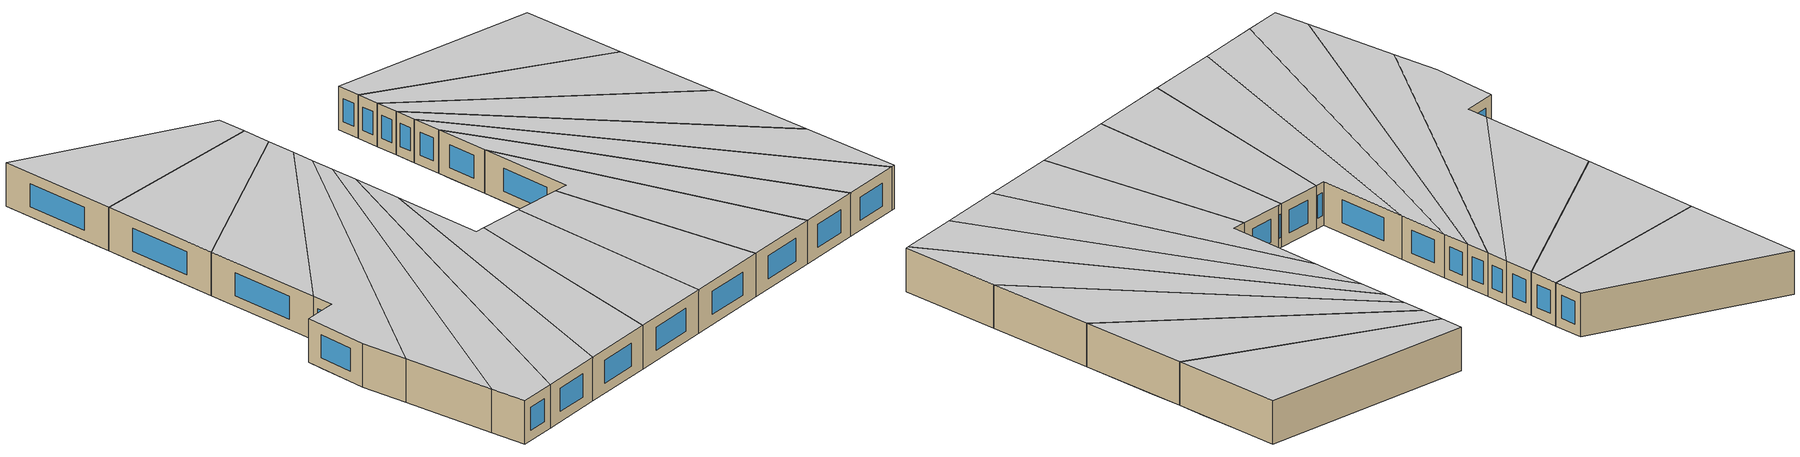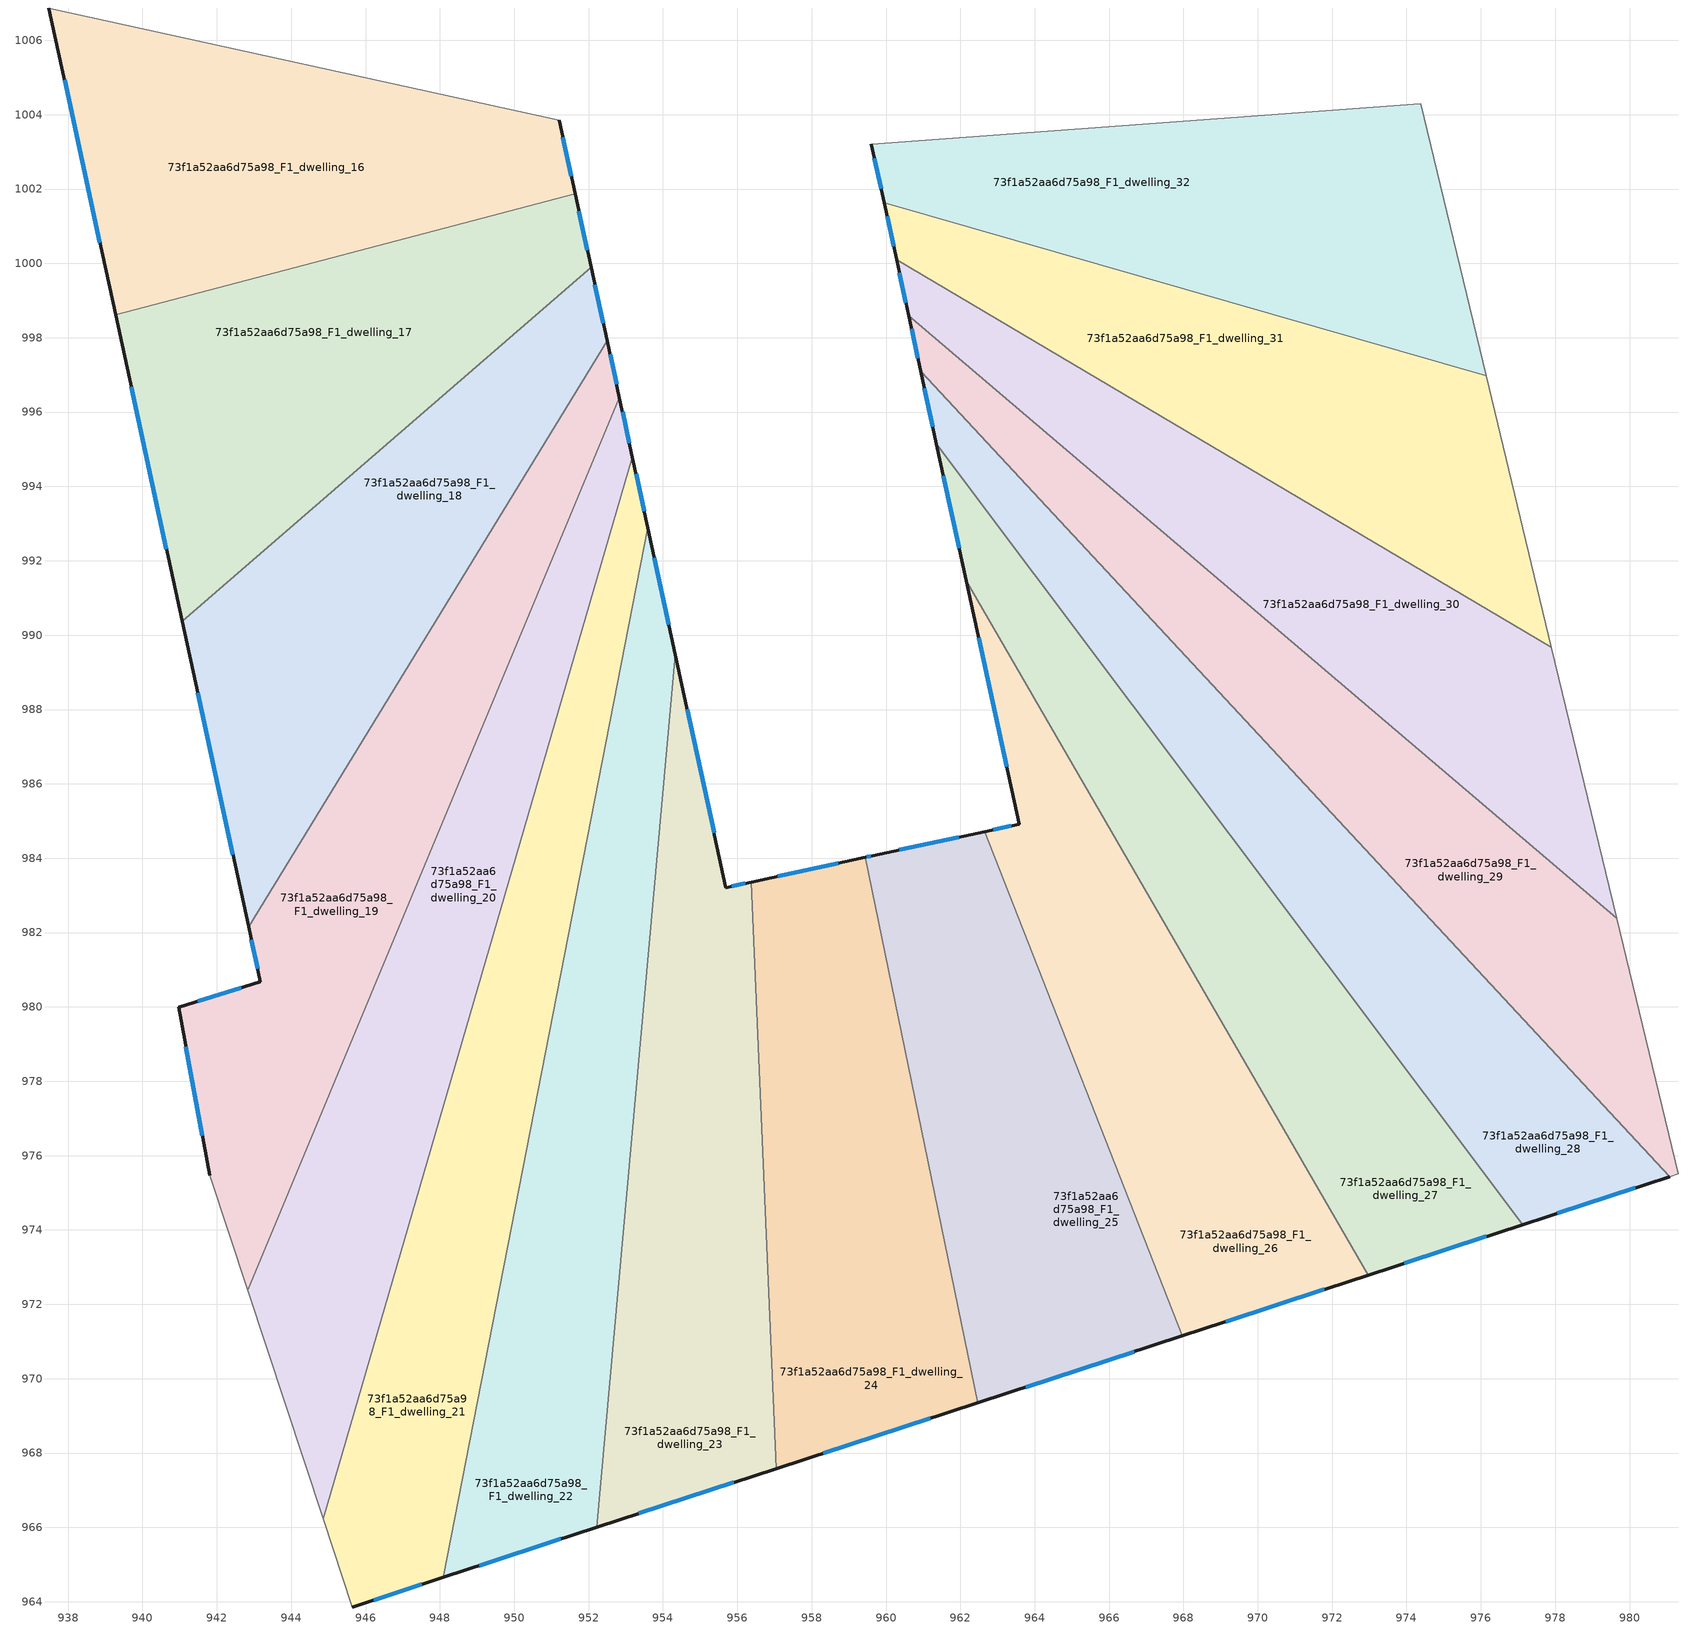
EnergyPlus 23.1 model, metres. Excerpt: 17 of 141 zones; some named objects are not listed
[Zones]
73f1a52aa6d75a98_F1_dwelling_16
 floor to 73f1a52aa6d75a98_F0_dwelling_8 (EU_floor_Construction): 951.21,1003.85 951.31,1003.38 939.11,999.38 938.03,1004.35 942.41,1005.79 z3
 floor to 73f1a52aa6d75a98_F0_dwelling_7 (EU_floor_Construction): 942.41,1005.79 938.03,1004.35 937.48,1006.87 z3
 floor adiabatic (EU_floor_Construction): 951.31,1003.38 951.64,1001.87 939.27,998.62 939.11,999.38 z3
 wall outside (EU_wall_Construction): 951.64,1001.87 951.21,1003.85 / 937.48,1006.87 939.27,998.62 z3:6
 wall to 73f1a52aa6d75a98_F1_dwelling_17 (EU_wall_Construction): 939.27,998.62 951.64,1001.87 z3:6
 wall to 73f1a52aa6d75a98_F1_dwelling_15 (EU_wall_Construction): 951.21,1003.85 937.48,1006.87 z3:6
 window (EU_Window_Construction): 951.54,1002.34 951.31,1003.39 / 937.9,1004.93 938.85,1000.56 z3.7:5.3
 ceiling to 73f1a52aa6d75a98_F2_dwelling_16 (EU_floor_Construction): 951.64,1001.87 951.21,1003.85 937.48,1006.87 939.27,998.62 z6
73f1a52aa6d75a98_F1_dwelling_17
 floor adiabatic (EU_floor_Construction): 951.64,1001.87 952.07,999.89 949.1,997.33 940.19,994.41 939.27,998.62 z3
 floor to 73f1a52aa6d75a98_F0_dwelling_10 (EU_floor_Construction): 949.1,997.33 941.07,990.38 940.19,994.41 z3
 wall outside (EU_wall_Construction): 952.07,999.89 951.64,1001.87 / 939.27,998.62 941.07,990.38 z3:6
 wall to 73f1a52aa6d75a98_F1_dwelling_18 (EU_wall_Construction): 941.07,990.38 952.07,999.89 z3:6
 window (EU_Window_Construction): 951.97,1000.36 951.74,1001.41 / 939.69,996.69 940.65,992.31 z3.7:5.3
 ceiling to 73f1a52aa6d75a98_F2_dwelling_17 (EU_floor_Construction): 952.07,999.89 951.64,1001.87 939.27,998.62 941.07,990.38 z6
73f1a52aa6d75a98_F1_dwelling_18
 floor to 73f1a52aa6d75a98_F0_dwelling_10 (EU_floor_Construction): 952.39,998.4 952.5,997.92 948.82,991.91 941.27,989.44 941.07,990.38 949.1,997.33 z3
 floor adiabatic (EU_floor_Construction): 952.07,999.89 952.39,998.4 949.1,997.33 z3
 floor to 73f1a52aa6d75a98_F0_dwelling_11 (EU_floor_Construction): 948.82,991.91 944.74,985.25 942.35,984.47 941.27,989.44 z3
 floor to 73f1a52aa6d75a98_F0_dwelling_12 (EU_floor_Construction): 944.74,985.25 942.85,982.16 942.35,984.47 z3
 wall outside (EU_wall_Construction): 952.5,997.92 952.07,999.89 / 941.07,990.38 942.85,982.16 z3:6
 wall to 73f1a52aa6d75a98_F1_dwelling_19 (EU_wall_Construction): 942.85,982.16 952.5,997.92 z3:6
 window (EU_Window_Construction): 952.4,998.38 952.17,999.43 / 941.49,988.45 942.43,984.09 z3.7:5.3
 ceiling to 73f1a52aa6d75a98_F2_dwelling_18 (EU_floor_Construction): 942.85,982.16 952.5,997.92 952.07,999.89 941.07,990.38 z6
73f1a52aa6d75a98_F1_dwelling_19
 floor to 73f1a52aa6d75a98_F0_dwelling_11 (EU_floor_Construction): 951.3,992.72 948.74,986.56 944.74,985.25 948.82,991.91 z3
 floor to 73f1a52aa6d75a98_F0_dwelling_10 (EU_floor_Construction): 952.5,997.92 952.83,996.39 951.3,992.72 948.82,991.91 z3
 floor to 73f1a52aa6d75a98_F0_dwelling_12 (EU_floor_Construction): 948.74,986.56 946.26,980.62 941.16,978.95 940.97,979.99 943.17,980.68 942.85,982.16 944.74,985.25 z3
 floor to 73f1a52aa6d75a98_F0_dwelling_13 (EU_floor_Construction): 946.26,980.62 944.57,976.56 941.78,975.65 941.16,978.95 z3
 floor to 73f1a52aa6d75a98_F0_dwelling_14 (EU_floor_Construction): 944.57,976.56 943,972.78 942.73,972.7 941.81,975.47 941.78,975.65 z3
 floor to 73f1a52aa6d75a98_F0_dwelling_15 (EU_floor_Construction): 943,972.78 942.83,972.38 942.73,972.7 z3
 wall outside (EU_wall_Construction): 942.85,982.16 943.17,980.68 940.97,979.99 941.81,975.47 / 952.83,996.39 952.5,997.92 z3:6
 wall to 73f1a52aa6d75a98_F1_dwelling_20 (EU_wall_Construction): 942.83,972.38 952.83,996.39 z3:6
 wall adiabatic (EU_wall_Construction): 941.81,975.47 942.83,972.38 z3:6
 window (EU_Window_Construction): 942.93,981.81 943.1,981.03 / 952.75,996.75 952.58,997.56 / 941.17,978.93 941.61,976.53 / 942.66,980.51 941.49,980.15 z3.7:5.3
 ceiling to 73f1a52aa6d75a98_F2_dwelling_19 (EU_floor_Construction): 942.83,972.38 952.83,996.39 952.5,997.92 942.85,982.16 943.17,980.68 940.97,979.99 941.81,975.47 z6
73f1a52aa6d75a98_F1_dwelling_20
 floor to 73f1a52aa6d75a98_F0_dwelling_12 (EU_floor_Construction): 951,987.3 949.35,981.63 946.26,980.62 948.74,986.56 z3
 floor to 73f1a52aa6d75a98_F0_dwelling_14 (EU_floor_Construction): 948.22,977.76 947.17,974.15 943,972.78 944.57,976.56 z3
 floor to 73f1a52aa6d75a98_F0_dwelling_10 (EU_floor_Construction): 952.83,996.39 953.18,994.78 952.71,993.18 951.3,992.72 z3
 floor to 73f1a52aa6d75a98_F0_dwelling_16 (EU_floor_Construction): 946.12,970.54 945.07,966.93 944.67,966.8 943.7,969.75 z3
 floor to 73f1a52aa6d75a98_F0_dwelling_13 (EU_floor_Construction): 949.35,981.63 948.22,977.76 944.57,976.56 946.26,980.62 z3
 floor to 73f1a52aa6d75a98_F0_dwelling_15 (EU_floor_Construction): 947.17,974.15 946.12,970.54 943.7,969.75 942.83,972.38 943,972.78 z3
 floor to 73f1a52aa6d75a98_F0_dwelling_11 (EU_floor_Construction): 952.71,993.18 951,987.3 948.74,986.56 951.3,992.72 z3
 floor to 73f1a52aa6d75a98_F0_dwelling_17 (EU_floor_Construction): 945.07,966.93 944.86,966.23 944.67,966.8 z3
 wall outside (EU_wall_Construction): 953.18,994.78 952.83,996.39 z3:6
 wall to 73f1a52aa6d75a98_F1_dwelling_21 (EU_wall_Construction): 944.86,966.23 953.18,994.78 z3:6
 wall adiabatic (EU_wall_Construction): 942.83,972.38 944.86,966.23 z3:6
 window (EU_Window_Construction): 953.1,995.16 952.91,996.01 z3.7:5.3
 ceiling to 73f1a52aa6d75a98_F2_dwelling_20 (EU_floor_Construction): 944.86,966.23 953.18,994.78 952.83,996.39 942.83,972.38 z6
73f1a52aa6d75a98_F1_dwelling_21
 floor to 73f1a52aa6d75a98_F0_dwelling_16 (EU_floor_Construction): 949.45,971.63 948.77,968.14 945.07,966.93 946.12,970.54 z3
 floor to 73f1a52aa6d75a98_F0_dwelling_15 (EU_floor_Construction): 950.13,975.12 949.45,971.63 946.12,970.54 947.17,974.15 z3
 floor to 73f1a52aa6d75a98_F0_dwelling_17 (EU_floor_Construction): 948.77,968.14 948.09,964.66 945.65,963.86 944.86,966.23 945.07,966.93 z3
 floor to 73f1a52aa6d75a98_F0_dwelling_10 (EU_floor_Construction): 953.18,994.78 953.47,993.43 952.71,993.18 z3
 floor to 73f1a52aa6d75a98_F0_dwelling_12 (EU_floor_Construction): 952.61,987.82 951.54,982.35 949.35,981.63 951,987.3 z3
 floor to 73f1a52aa6d75a98_F0_dwelling_14 (EU_floor_Construction): 950.81,978.6 950.13,975.12 947.17,974.15 948.22,977.76 z3
 floor to 73f1a52aa6d75a98_F0_dwelling_11 (EU_floor_Construction): 953.47,993.43 953.59,992.88 952.61,987.82 951,987.3 952.71,993.18 z3
 floor to 73f1a52aa6d75a98_F0_dwelling_13 (EU_floor_Construction): 951.54,982.35 950.81,978.6 948.22,977.76 949.35,981.63 z3
 wall outside (EU_wall_Construction): 953.59,992.88 953.18,994.78 / 945.65,963.86 948.09,964.66 z3:6
 wall to 73f1a52aa6d75a98_F1_dwelling_22 (EU_wall_Construction): 948.09,964.66 953.59,992.88 z3:6
 wall adiabatic (EU_wall_Construction): 944.86,966.23 945.65,963.86 z3:6
 window (EU_Window_Construction): 953.5,993.33 953.28,994.34 / 946.22,964.05 947.52,964.47 z3.7:5.3
 ceiling to 73f1a52aa6d75a98_F2_dwelling_21 (EU_floor_Construction): 948.09,964.66 953.59,992.88 953.18,994.78 944.86,966.23 945.65,963.86 z6
73f1a52aa6d75a98_F1_dwelling_22
 floor to 73f1a52aa6d75a98_F0_dwelling_15 (EU_floor_Construction): 953.13,976.1 952.82,972.73 949.45,971.63 950.13,975.12 z3
 floor to 73f1a52aa6d75a98_F0_dwelling_13 (EU_floor_Construction): 953.75,983.07 953.43,979.46 950.81,978.6 951.54,982.35 z3
 floor to 73f1a52aa6d75a98_F0_dwelling_16 (EU_floor_Construction): 952.82,972.73 952.52,969.37 948.77,968.14 949.45,971.63 z3
 floor to 73f1a52aa6d75a98_F0_dwelling_17 (EU_floor_Construction): 952.52,969.37 952.21,966 948.09,964.66 948.77,968.14 z3
 floor to 73f1a52aa6d75a98_F0_dwelling_12 (EU_floor_Construction): 954.23,988.36 953.75,983.07 951.54,982.35 952.61,987.82 z3
 floor to 73f1a52aa6d75a98_F0_dwelling_14 (EU_floor_Construction): 953.43,979.46 953.13,976.1 950.13,975.12 950.81,978.6 z3
 floor to 73f1a52aa6d75a98_F0_dwelling_11 (EU_floor_Construction): 953.59,992.88 954.33,989.48 954.23,988.36 952.61,987.82 z3
 wall outside (EU_wall_Construction): 954.33,989.48 953.59,992.88 / 948.09,964.66 952.21,966 z3:6
 wall to 73f1a52aa6d75a98_F1_dwelling_23 (EU_wall_Construction): 952.21,966 954.33,989.48 z3:6
 window (EU_Window_Construction): 954.16,990.28 953.77,992.08 / 949.06,964.97 951.25,965.69 z3.7:5.3
 ceiling to 73f1a52aa6d75a98_F2_dwelling_22 (EU_floor_Construction): 952.21,966 954.33,989.48 953.59,992.88 948.09,964.66 z6
73f1a52aa6d75a98_F1_dwelling_23
 floor to 73f1a52aa6d75a98_F0_dwelling_13 (EU_floor_Construction): 956.37,983.36 956.5,980.47 953.43,979.46 953.75,983.07 955.59,983.67 955.7,983.21 z3
 floor to 73f1a52aa6d75a98_F0_dwelling_17 (EU_floor_Construction): 956.91,970.81 957.04,967.58 952.21,966 952.52,969.37 z3
 floor adiabatic (EU_floor_Construction): 954.55,988.46 955.59,983.67 953.75,983.07 954.23,988.36 z3
 floor to 73f1a52aa6d75a98_F0_dwelling_14 (EU_floor_Construction): 956.5,980.47 956.63,977.25 953.13,976.1 953.43,979.46 z3
 floor to 73f1a52aa6d75a98_F0_dwelling_15 (EU_floor_Construction): 956.63,977.25 956.77,974.03 952.82,972.73 953.13,976.1 z3
 floor to 73f1a52aa6d75a98_F0_dwelling_11 (EU_floor_Construction): 954.33,989.48 954.55,988.46 954.23,988.36 z3
 floor to 73f1a52aa6d75a98_F0_dwelling_16 (EU_floor_Construction): 956.77,974.03 956.91,970.81 952.52,969.37 952.82,972.73 z3
 wall outside (EU_wall_Construction): 956.37,983.36 955.7,983.21 954.33,989.48 / 952.21,966 957.04,967.58 z3:6
 wall to 73f1a52aa6d75a98_F1_dwelling_24 (EU_wall_Construction): 957.04,967.58 956.37,983.36 z3:6
 window (EU_Window_Construction): 955.38,984.68 954.65,988 / 956.21,983.32 955.85,983.25 / 953.35,966.37 955.91,967.21 z3.7:5.3
 ceiling to 73f1a52aa6d75a98_F2_dwelling_23 (EU_floor_Construction): 957.04,967.58 956.37,983.36 955.7,983.21 954.33,989.48 952.21,966 z6
73f1a52aa6d75a98_F1_dwelling_24
 floor to 73f1a52aa6d75a98_F0_dwelling_14 (EU_floor_Construction): 959.94,981.59 960.57,978.54 956.63,977.25 956.5,980.47 z3
 floor to 73f1a52aa6d75a98_F0_dwelling_13 (EU_floor_Construction): 959.44,984.02 959.94,981.59 956.5,980.47 956.37,983.36 z3
 floor to 73f1a52aa6d75a98_F0_dwelling_15 (EU_floor_Construction): 960.57,978.54 961.2,975.48 956.77,974.03 956.63,977.25 z3
 floor to 73f1a52aa6d75a98_F0_dwelling_16 (EU_floor_Construction): 961.2,975.48 961.83,972.42 956.91,970.81 956.77,974.03 z3
 floor to 73f1a52aa6d75a98_F0_dwelling_17 (EU_floor_Construction): 961.83,972.42 962.46,969.35 957.04,967.58 956.91,970.81 z3
 wall outside (EU_wall_Construction): 959.44,984.02 956.37,983.36 / 957.04,967.58 962.46,969.35 z3:6
 wall to 73f1a52aa6d75a98_F1_dwelling_25 (EU_wall_Construction): 962.46,969.35 959.44,984.02 z3:6
 window (EU_Window_Construction): 958.72,983.87 957.09,983.51 / 958.32,968 961.19,968.94 z3.7:5.3
 ceiling to 73f1a52aa6d75a98_F2_dwelling_24 (EU_floor_Construction): 962.46,969.35 959.44,984.02 956.37,983.36 957.04,967.58 z6
73f1a52aa6d75a98_F1_dwelling_25
 floor to 73f1a52aa6d75a98_F0_dwelling_17 (EU_floor_Construction): 964.56,973.31 965.53,970.36 962.46,969.35 961.83,972.42 z3
 floor to 73f1a52aa6d75a98_F0_dwelling_14 (EU_floor_Construction): 961.67,982.16 962.63,979.21 960.57,978.54 959.94,981.59 z3
 floor to 73f1a52aa6d75a98_F0_dwelling_13 (EU_floor_Construction): 960.95,984.35 961.67,982.16 959.94,981.59 959.44,984.02 959.64,984.07 z3
 floor to 73f1a52aa6d75a98_F0_dwelling_15 (EU_floor_Construction): 962.63,979.21 963.6,976.26 961.2,975.48 960.57,978.54 z3
 floor to 73f1a52aa6d75a98_F0_dwelling_16 (EU_floor_Construction): 963.6,976.26 964.56,973.31 961.83,972.42 961.2,975.48 z3
 floor to 73f1a52aa6d75a98_F0_dwelling_32 (EU_floor_Construction): 962.66,984.72 963.8,981.81 961.98,981.21 960.95,984.35 z3
 floor adiabatic (EU_floor_Construction): 963.8,981.81 967.97,971.15 965.53,970.36 960.95,984.35 961.98,981.21 z3
 wall outside (EU_wall_Construction): 962.66,984.72 959.64,984.07 959.44,984.02 / 962.46,969.35 967.97,971.15 z3:6
 wall to 73f1a52aa6d75a98_F1_dwelling_26 (EU_wall_Construction): 967.97,971.15 962.66,984.72 z3:6
 window (EU_Window_Construction): 959.59,984.06 959.49,984.03 / 961.95,984.57 960.35,984.22 / 963.76,969.78 966.68,970.73 z3.7:5.3
 ceiling to 73f1a52aa6d75a98_F2_dwelling_25 (EU_floor_Construction): 967.97,971.15 962.66,984.72 959.64,984.07 959.44,984.02 962.46,969.35 z6
73f1a52aa6d75a98_F1_dwelling_26
 floor to 73f1a52aa6d75a98_F0_dwelling_35 (EU_floor_Construction): 970.98,976.22 972.97,972.79 967.97,971.15 966.56,974.77 z3
 floor to 73f1a52aa6d75a98_F0_dwelling_34 (EU_floor_Construction): 969.03,979.59 970.98,976.22 966.56,974.77 965.17,978.32 z3
 floor to 73f1a52aa6d75a98_F0_dwelling_33 (EU_floor_Construction): 967.12,982.9 969.03,979.59 965.17,978.32 963.8,981.81 z3
 floor to 73f1a52aa6d75a98_F0_dwelling_32 (EU_floor_Construction): 965.19,986.23 967.12,982.9 963.8,981.81 962.66,984.72 963.58,984.92 963.42,985.66 z3
 floor to 73f1a52aa6d75a98_F0_dwelling_31 (EU_floor_Construction): 962.97,990.06 965.19,986.23 963.42,985.66 962.5,989.91 z3
 floor to 73f1a52aa6d75a98_F0_dwelling_30 (EU_floor_Construction): 962.16,991.47 962.97,990.06 962.5,989.91 z3
 wall outside (EU_wall_Construction): 962.16,991.47 963.58,984.92 962.66,984.72 / 967.97,971.15 972.97,972.79 z3:6
 wall to 73f1a52aa6d75a98_F1_dwelling_27 (EU_wall_Construction): 972.97,972.79 962.16,991.47 z3:6
 window (EU_Window_Construction): 963.37,984.87 962.88,984.76 / 962.49,989.93 963.25,986.45 / 969.14,971.54 971.79,972.4 z3.7:5.3
 ceiling to 73f1a52aa6d75a98_F2_dwelling_26 (EU_floor_Construction): 972.97,972.79 962.16,991.47 963.58,984.92 962.66,984.72 967.97,971.15 z6
73f1a52aa6d75a98_F1_dwelling_27
 floor adiabatic (EU_floor_Construction): 972.25,980.64 974.66,977.42 970.98,976.22 969.03,979.59 z3; 961.98,994.32 964.74,990.64 962.97,990.06 962.16,991.47 961.57,994.19 z3
 floor to 73f1a52aa6d75a98_F0_dwelling_35 (EU_floor_Construction): 974.66,977.42 977.12,974.14 972.97,972.79 970.98,976.22 z3
 floor to 73f1a52aa6d75a98_F0_dwelling_33 (EU_floor_Construction): 969.88,983.8 972.25,980.64 969.03,979.59 967.12,982.9 z3
 floor to 73f1a52aa6d75a98_F0_dwelling_32 (EU_floor_Construction): 967.49,986.99 969.88,983.8 967.12,982.9 965.19,986.23 z3
 floor to 73f1a52aa6d75a98_F0_dwelling_29 (EU_floor_Construction): 961.36,995.15 961.98,994.32 961.57,994.19 z3
 floor to 73f1a52aa6d75a98_F0_dwelling_31 (EU_floor_Construction): 964.74,990.64 967.49,986.99 965.19,986.23 962.97,990.06 z3
 wall outside (EU_wall_Construction): 961.36,995.15 962.16,991.47 / 972.97,972.79 977.12,974.14 z3:6
 wall to 73f1a52aa6d75a98_F1_dwelling_28 (EU_wall_Construction): 977.12,974.14 961.36,995.15 z3:6
 window (EU_Window_Construction): 961.55,994.29 961.97,992.33 / 973.94,973.1 976.15,973.82 z3.7:5.3
 ceiling to 73f1a52aa6d75a98_F2_dwelling_27 (EU_floor_Construction): 977.12,974.14 961.36,995.15 962.16,991.47 972.97,972.79 z6
73f1a52aa6d75a98_F1_dwelling_28
 floor to 73f1a52aa6d75a98_F0_dwelling_33 (EU_floor_Construction): 972.51,984.66 975.31,981.64 972.25,980.64 969.88,983.8 z3
 floor to 73f1a52aa6d75a98_F0_dwelling_32 (EU_floor_Construction): 969.68,987.7 972.51,984.66 969.88,983.8 967.49,986.99 z3
 floor to 73f1a52aa6d75a98_F0_dwelling_35 (EU_floor_Construction): 978.17,978.57 981.08,975.44 977.12,974.14 974.66,977.42 z3
 floor adiabatic (EU_floor_Construction): 966.43,991.19 969.68,987.7 967.49,986.99 964.74,990.64 z3
 floor to 73f1a52aa6d75a98_F0_dwelling_30 (EU_floor_Construction): 963.16,994.71 966.43,991.19 964.74,990.64 961.98,994.32 z3
 floor to 73f1a52aa6d75a98_F0_dwelling_34 (EU_floor_Construction): 975.31,981.64 978.17,978.57 974.66,977.42 972.25,980.64 z3
 floor to 73f1a52aa6d75a98_F0_dwelling_29 (EU_floor_Construction): 960.93,997.11 963.16,994.71 961.98,994.32 961.36,995.15 z3
 wall outside (EU_wall_Construction): 960.93,997.11 961.36,995.15 / 977.12,974.14 981.08,975.44 z3:6
 wall to 73f1a52aa6d75a98_F1_dwelling_29 (EU_wall_Construction): 981.08,975.44 960.93,997.11 z3:6
 window (EU_Window_Construction): 961.03,996.65 961.26,995.61 / 978.05,974.45 980.15,975.13 z3.7:5.3
 ceiling to 73f1a52aa6d75a98_F2_dwelling_28 (EU_floor_Construction): 981.08,975.44 960.93,997.11 961.36,995.15 977.12,974.14 z6
73f1a52aa6d75a98_F1_dwelling_29
 floor to 73f1a52aa6d75a98_F0_dwelling_32 (EU_floor_Construction): 975.74,985.72 972.51,984.66 969.68,987.7 972.37,988.58 z3
 floor to 73f1a52aa6d75a98_F0_dwelling_33 (EU_floor_Construction): 979.08,982.87 975.31,981.64 972.51,984.66 975.74,985.72 z3
 floor to 73f1a52aa6d75a98_F0_dwelling_30 (EU_floor_Construction): 968.5,991.87 966.43,991.19 963.16,994.71 964.61,995.18 z3
 floor adiabatic (EU_floor_Construction): 964.61,995.18 963.16,994.71 960.93,997.11 960.63,998.49 960.7,998.51 z3; 979.65,982.38 980.4,979.3 978.17,978.57 975.31,981.64 979.08,982.87 z3
 floor to 73f1a52aa6d75a98_F0_dwelling_31 (EU_floor_Construction): 972.37,988.58 969.68,987.7 966.43,991.19 968.5,991.87 z3
 floor to 73f1a52aa6d75a98_F0_dwelling_35 (EU_floor_Construction): 980.4,979.3 981.31,975.51 981.08,975.44 978.17,978.57 z3
 wall outside (EU_wall_Construction): 960.61,998.59 960.93,997.11 z3:6
 wall to 73f1a52aa6d75a98_F1_dwelling_30 (EU_wall_Construction): 979.65,982.38 960.61,998.59 z3:6
 wall adiabatic (EU_wall_Construction): 981.08,975.44 981.31,975.51 979.65,982.38 z3:6
 window (EU_Window_Construction): 960.69,998.24 960.86,997.45 z3.7:5.3
 ceiling to 73f1a52aa6d75a98_F2_dwelling_29 (EU_floor_Construction): 981.31,975.51 979.65,982.38 960.61,998.59 960.93,997.11 981.08,975.44 z6
73f1a52aa6d75a98_F1_dwelling_30
 floor to 73f1a52aa6d75a98_F0_dwelling_30 (EU_floor_Construction): 972.16,993.07 968.5,991.87 964.61,995.18 967.18,996.02 z3
 floor to 73f1a52aa6d75a98_F0_dwelling_32 (EU_floor_Construction): 977.9,989.68 978.62,986.66 975.74,985.72 972.37,988.58 977.12,990.14 z3
 floor adiabatic (EU_floor_Construction): 978.62,986.66 979.65,982.38 975.74,985.72 z3
 floor to 73f1a52aa6d75a98_F0_dwelling_31 (EU_floor_Construction): 977.12,990.14 972.37,988.58 968.5,991.87 972.16,993.07 z3
 floor to 73f1a52aa6d75a98_F0_dwelling_28 (EU_floor_Construction): 962.16,998.99 960.7,998.51 960.61,998.59 960.28,1000.1 z3
 floor to 73f1a52aa6d75a98_F0_dwelling_29 (EU_floor_Construction): 967.18,996.02 964.61,995.18 960.7,998.51 962.16,998.99 z3
 wall outside (EU_wall_Construction): 960.28,1000.1 960.61,998.59 z3:6
 wall to 73f1a52aa6d75a98_F1_dwelling_31 (EU_wall_Construction): 977.9,989.68 960.28,1000.1 z3:6
 wall adiabatic (EU_wall_Construction): 979.65,982.38 977.9,989.68 z3:6
 window (EU_Window_Construction): 960.36,999.74 960.53,998.94 z3.7:5.3
 ceiling to 73f1a52aa6d75a98_F2_dwelling_30 (EU_floor_Construction): 979.65,982.38 977.9,989.68 960.28,1000.1 960.61,998.59 z6
73f1a52aa6d75a98_F1_dwelling_31
 floor to 73f1a52aa6d75a98_F0_dwelling_30 (EU_floor_Construction): 976.14,996.98 976.72,994.56 972.16,993.07 967.18,996.02 972.93,997.9 z3
 floor to 73f1a52aa6d75a98_F0_dwelling_28 (EU_floor_Construction): 965.43,1000.06 962.16,998.99 960.28,1000.1 959.95,1001.63 z3
 floor adiabatic (EU_floor_Construction): 972.93,997.9 967.18,996.02 972.16,993.07 976.72,994.56 977.9,989.68 962.16,998.99 965.43,1000.06 z3
 wall outside (EU_wall_Construction): 959.95,1001.63 960.28,1000.1 z3:6
 wall to 73f1a52aa6d75a98_F1_dwelling_32 (EU_wall_Construction): 976.14,996.98 959.95,1001.63 z3:6
 wall adiabatic (EU_wall_Construction): 977.9,989.68 976.14,996.98 z3:6
 window (EU_Window_Construction): 960.03,1001.27 960.2,1000.46 z3.7:5.3
 ceiling to 73f1a52aa6d75a98_F2_dwelling_31 (EU_floor_Construction): 977.9,989.68 976.14,996.98 959.95,1001.63 960.28,1000.1 z6
73f1a52aa6d75a98_F1_dwelling_32
 floor to 73f1a52aa6d75a98_F0_dwelling_28 (EU_floor_Construction): 974.38,1004.29 974.67,1003.09 965.43,1000.06 959.95,1001.63 959.69,1002.83 961.19,1003.32 z3
 floor to 73f1a52aa6d75a98_F0_dwelling_27 (EU_floor_Construction): 961.19,1003.32 959.69,1002.83 959.61,1003.2 z3
 floor to 73f1a52aa6d75a98_F0_dwelling_29 (EU_floor_Construction): 974.67,1003.09 975.7,998.81 972.93,997.9 965.43,1000.06 z3
 floor to 73f1a52aa6d75a98_F0_dwelling_30 (EU_floor_Construction): 975.7,998.81 976.14,996.98 972.93,997.9 z3
 wall outside (EU_wall_Construction): 959.61,1003.2 959.95,1001.63 z3:6
 wall to 73f1a52aa6d75a98_F1_dwelling_33 (EU_wall_Construction): 974.38,1004.29 959.61,1003.2 z3:6
 wall adiabatic (EU_wall_Construction): 976.14,996.98 974.38,1004.29 z3:6
 window (EU_Window_Construction): 959.69,1002.83 959.87,1002 z3.7:5.3
 ceiling to 73f1a52aa6d75a98_F2_dwelling_32 (EU_floor_Construction): 976.14,996.98 974.38,1004.29 959.61,1003.2 959.95,1001.63 z6
[Building]
EU S2 Campaign: North Axis=0; Terrain=City; Solar Distribution=FullExterior
[Site:Location]
Budapest.Ferenc.Liszt.Intl.AP: Latitude=47.437; Longitude=19.256; Time Zone=1; Elevation=185
[SizingPeriod:WeatherFileDays]
AnnualSizingPeriod: Begin Month=1; Begin Day of Month=1; End Month=12; End Day of Month=31; Day of Week for Start Day=Monday; Use Weather File Daylight Saving Period=No; Use Weather File Rain and Snow Indicators=No
[MATERIAL]
EU_InternalMass_Material: Roughness=MediumRough; Thickness=0.1; Conductivity=1; Density=1800; Specific Heat=900; Thermal Absorptance=0.9; Solar Absorptance=0.7; Visible Absorptance=0.7
[MATERIAL:NOMASS] Roughness=MediumRough; Thermal Absorptance=0.9; Solar Absorptance=0.7; Visible Absorptance=0.7
Name | Thermal Resistance
EU_wall_NoMass | 0.832559
EU_floor_NoMass | 0.872794
[WINDOWMATERIAL:SIMPLEGLAZINGSYSTEM]
EU_Window_SimpleGlazing: UFactor=2.79869; Solar Heat Gain Coefficient=0.75; Visible Transmittance=0.75
[CONSTRUCTION]
EU_wall_Construction: EU_wall_NoMass
EU_floor_Construction: EU_floor_NoMass
EU_Window_Construction: EU_Window_SimpleGlazing
EU_InternalMass_Construction: EU_InternalMass_Material
[ZONE] Type=1; Multiplier=1; Ceiling Height=autocalculate; Floor Area=autocalculate; Part of Total Floor Area=Yes
Name | Volume
73f1a52aa6d75a98_F1_dwelling_16 | 200.521
73f1a52aa6d75a98_F1_dwelling_17 | 200.495
73f1a52aa6d75a98_F1_dwelling_18 | 199.769
73f1a52aa6d75a98_F1_dwelling_19 | 201.262
73f1a52aa6d75a98_F1_dwelling_20 | 200.455
73f1a52aa6d75a98_F1_dwelling_21 | 200.507
73f1a52aa6d75a98_F1_dwelling_22 | 200.505
73f1a52aa6d75a98_F1_dwelling_23 | 200.481
73f1a52aa6d75a98_F1_dwelling_24 | 200.486
73f1a52aa6d75a98_F1_dwelling_25 | 200.51
73f1a52aa6d75a98_F1_dwelling_26 | 200.454
73f1a52aa6d75a98_F1_dwelling_27 | 200.551
73f1a52aa6d75a98_F1_dwelling_28 | 200.492
73f1a52aa6d75a98_F1_dwelling_29 | 200.522
73f1a52aa6d75a98_F1_dwelling_30 | 200.472
73f1a52aa6d75a98_F1_dwelling_31 | 200.501
73f1a52aa6d75a98_F1_dwelling_32 | 200.543
[INTERNALMASS] Construction=EU_InternalMass_Construction
Name | Zone or ZoneList | Surface Area
73f1a52aa6d75a98_F1_dwelling_16_EU_InternalMass | 73f1a52aa6d75a98_F1_dwelling_16 | 66.8402
73f1a52aa6d75a98_F1_dwelling_17_EU_InternalMass | 73f1a52aa6d75a98_F1_dwelling_17 | 66.8318
73f1a52aa6d75a98_F1_dwelling_18_EU_InternalMass | 73f1a52aa6d75a98_F1_dwelling_18 | 66.5896
73f1a52aa6d75a98_F1_dwelling_19_EU_InternalMass | 73f1a52aa6d75a98_F1_dwelling_19 | 67.0866
73f1a52aa6d75a98_F1_dwelling_20_EU_InternalMass | 73f1a52aa6d75a98_F1_dwelling_20 | 66.8185
73f1a52aa6d75a98_F1_dwelling_21_EU_InternalMass | 73f1a52aa6d75a98_F1_dwelling_21 | 66.8359
73f1a52aa6d75a98_F1_dwelling_22_EU_InternalMass | 73f1a52aa6d75a98_F1_dwelling_22 | 66.8349
73f1a52aa6d75a98_F1_dwelling_23_EU_InternalMass | 73f1a52aa6d75a98_F1_dwelling_23 | 66.8271
73f1a52aa6d75a98_F1_dwelling_24_EU_InternalMass | 73f1a52aa6d75a98_F1_dwelling_24 | 66.8287
73f1a52aa6d75a98_F1_dwelling_25_EU_InternalMass | 73f1a52aa6d75a98_F1_dwelling_25 | 66.8368
73f1a52aa6d75a98_F1_dwelling_26_EU_InternalMass | 73f1a52aa6d75a98_F1_dwelling_26 | 66.818
73f1a52aa6d75a98_F1_dwelling_27_EU_InternalMass | 73f1a52aa6d75a98_F1_dwelling_27 | 66.8503
73f1a52aa6d75a98_F1_dwelling_28_EU_InternalMass | 73f1a52aa6d75a98_F1_dwelling_28 | 66.8305
73f1a52aa6d75a98_F1_dwelling_29_EU_InternalMass | 73f1a52aa6d75a98_F1_dwelling_29 | 66.8408
73f1a52aa6d75a98_F1_dwelling_30_EU_InternalMass | 73f1a52aa6d75a98_F1_dwelling_30 | 66.8239
73f1a52aa6d75a98_F1_dwelling_31_EU_InternalMass | 73f1a52aa6d75a98_F1_dwelling_31 | 66.8337
73f1a52aa6d75a98_F1_dwelling_32_EU_InternalMass | 73f1a52aa6d75a98_F1_dwelling_32 | 66.8477
[OTHEREQUIPMENT] Fuel Type=Electricity; Design Level Calculation Method=Watts/Area; Power per Zone Floor Area=1; Fraction Latent=0; Fraction Radiant=0; Fraction Lost=0; Carbon Dioxide Generation Rate=0; EndUse Subcategory=EU_Step8_InternalGains
Name | Zone or ZoneList or Space or SpaceList | Schedule
EU_Step8_InternalGain_73f1a52aa6d75a98_F1_dwelling_16_f000 | 73f1a52aa6d75a98_F1_dwelling_16 | EU_Step8_GainSchedule_73f1a52aa6d75a98_F1_dwelling_16_f000
EU_Step8_InternalGain_73f1a52aa6d75a98_F1_dwelling_17_f000 | 73f1a52aa6d75a98_F1_dwelling_17 | EU_Step8_GainSchedule_73f1a52aa6d75a98_F1_dwelling_17_f000
EU_Step8_InternalGain_73f1a52aa6d75a98_F1_dwelling_18_f000 | 73f1a52aa6d75a98_F1_dwelling_18 | EU_Step8_GainSchedule_73f1a52aa6d75a98_F1_dwelling_18_f000
EU_Step8_InternalGain_73f1a52aa6d75a98_F1_dwelling_19_f000 | 73f1a52aa6d75a98_F1_dwelling_19 | EU_Step8_GainSchedule_73f1a52aa6d75a98_F1_dwelling_19_f000
EU_Step8_InternalGain_73f1a52aa6d75a98_F1_dwelling_20_f000 | 73f1a52aa6d75a98_F1_dwelling_20 | EU_Step8_GainSchedule_73f1a52aa6d75a98_F1_dwelling_20_f000
EU_Step8_InternalGain_73f1a52aa6d75a98_F1_dwelling_21_f000 | 73f1a52aa6d75a98_F1_dwelling_21 | EU_Step8_GainSchedule_73f1a52aa6d75a98_F1_dwelling_21_f000
EU_Step8_InternalGain_73f1a52aa6d75a98_F1_dwelling_22_f000 | 73f1a52aa6d75a98_F1_dwelling_22 | EU_Step8_GainSchedule_73f1a52aa6d75a98_F1_dwelling_22_f000
EU_Step8_InternalGain_73f1a52aa6d75a98_F1_dwelling_23_f000 | 73f1a52aa6d75a98_F1_dwelling_23 | EU_Step8_GainSchedule_73f1a52aa6d75a98_F1_dwelling_23_f000
EU_Step8_InternalGain_73f1a52aa6d75a98_F1_dwelling_24_f000 | 73f1a52aa6d75a98_F1_dwelling_24 | EU_Step8_GainSchedule_73f1a52aa6d75a98_F1_dwelling_24_f000
EU_Step8_InternalGain_73f1a52aa6d75a98_F1_dwelling_25_f000 | 73f1a52aa6d75a98_F1_dwelling_25 | EU_Step8_GainSchedule_73f1a52aa6d75a98_F1_dwelling_25_f000
EU_Step8_InternalGain_73f1a52aa6d75a98_F1_dwelling_26_f000 | 73f1a52aa6d75a98_F1_dwelling_26 | EU_Step8_GainSchedule_73f1a52aa6d75a98_F1_dwelling_26_f000
EU_Step8_InternalGain_73f1a52aa6d75a98_F1_dwelling_27_f000 | 73f1a52aa6d75a98_F1_dwelling_27 | EU_Step8_GainSchedule_73f1a52aa6d75a98_F1_dwelling_27_f000
EU_Step8_InternalGain_73f1a52aa6d75a98_F1_dwelling_28_f000 | 73f1a52aa6d75a98_F1_dwelling_28 | EU_Step8_GainSchedule_73f1a52aa6d75a98_F1_dwelling_28_f000
EU_Step8_InternalGain_73f1a52aa6d75a98_F1_dwelling_29_f000 | 73f1a52aa6d75a98_F1_dwelling_29 | EU_Step8_GainSchedule_73f1a52aa6d75a98_F1_dwelling_29_f000
EU_Step8_InternalGain_73f1a52aa6d75a98_F1_dwelling_30_f000 | 73f1a52aa6d75a98_F1_dwelling_30 | EU_Step8_GainSchedule_73f1a52aa6d75a98_F1_dwelling_30_f000
EU_Step8_InternalGain_73f1a52aa6d75a98_F1_dwelling_31_f000 | 73f1a52aa6d75a98_F1_dwelling_31 | EU_Step8_GainSchedule_73f1a52aa6d75a98_F1_dwelling_31_f000
EU_Step8_InternalGain_73f1a52aa6d75a98_F1_dwelling_32_f000 | 73f1a52aa6d75a98_F1_dwelling_32 | EU_Step8_GainSchedule_73f1a52aa6d75a98_F1_dwelling_32_f000
[ZONEVENTILATION:DESIGNFLOWRATE] Schedule=EU_AlwaysOn; Design Flow Rate Calculation Method=AirChanges/Hour; Air Changes per Hour=0.475469; Ventilation Type=Natural; Fan Pressure Rise=0; Fan Total Efficiency=1; Constant Term Coefficient=1; Temperature Term Coefficient=0; Velocity Term Coefficient=0; Velocity Squared Term Coefficient=0; Minimum Indoor Temperature=-100; Maximum Indoor Temperature=100; Delta Temperature=-100; Minimum Outdoor Temperature=-100; Maximum Outdoor Temperature=100; Maximum Wind Speed=40
Name | Zone or ZoneList or Space or SpaceList
EU_ConstantAir_73f1a52aa6d75a98_F1_dwelling_16 | 73f1a52aa6d75a98_F1_dwelling_16
EU_ConstantAir_73f1a52aa6d75a98_F1_dwelling_17 | 73f1a52aa6d75a98_F1_dwelling_17
EU_ConstantAir_73f1a52aa6d75a98_F1_dwelling_18 | 73f1a52aa6d75a98_F1_dwelling_18
EU_ConstantAir_73f1a52aa6d75a98_F1_dwelling_19 | 73f1a52aa6d75a98_F1_dwelling_19
EU_ConstantAir_73f1a52aa6d75a98_F1_dwelling_20 | 73f1a52aa6d75a98_F1_dwelling_20
EU_ConstantAir_73f1a52aa6d75a98_F1_dwelling_21 | 73f1a52aa6d75a98_F1_dwelling_21
EU_ConstantAir_73f1a52aa6d75a98_F1_dwelling_22 | 73f1a52aa6d75a98_F1_dwelling_22
EU_ConstantAir_73f1a52aa6d75a98_F1_dwelling_23 | 73f1a52aa6d75a98_F1_dwelling_23
EU_ConstantAir_73f1a52aa6d75a98_F1_dwelling_24 | 73f1a52aa6d75a98_F1_dwelling_24
EU_ConstantAir_73f1a52aa6d75a98_F1_dwelling_25 | 73f1a52aa6d75a98_F1_dwelling_25
EU_ConstantAir_73f1a52aa6d75a98_F1_dwelling_26 | 73f1a52aa6d75a98_F1_dwelling_26
EU_ConstantAir_73f1a52aa6d75a98_F1_dwelling_27 | 73f1a52aa6d75a98_F1_dwelling_27
EU_ConstantAir_73f1a52aa6d75a98_F1_dwelling_28 | 73f1a52aa6d75a98_F1_dwelling_28
EU_ConstantAir_73f1a52aa6d75a98_F1_dwelling_29 | 73f1a52aa6d75a98_F1_dwelling_29
EU_ConstantAir_73f1a52aa6d75a98_F1_dwelling_30 | 73f1a52aa6d75a98_F1_dwelling_30
EU_ConstantAir_73f1a52aa6d75a98_F1_dwelling_31 | 73f1a52aa6d75a98_F1_dwelling_31
EU_ConstantAir_73f1a52aa6d75a98_F1_dwelling_32 | 73f1a52aa6d75a98_F1_dwelling_32
[HVACTEMPLATE:THERMOSTAT] Constant Heating Setpoint=20; Constant Cooling Setpoint=50
EU_HeatOnly_73f1a52aa6d75a98_F1_dwelling_18; EU_HeatOnly_73f1a52aa6d75a98_F1_dwelling_19; EU_HeatOnly_73f1a52aa6d75a98_F1_dwelling_20; EU_HeatOnly_73f1a52aa6d75a98_F1_dwelling_21; EU_HeatOnly_73f1a52aa6d75a98_F1_dwelling_22; EU_HeatOnly_73f1a52aa6d75a98_F1_dwelling_23; EU_HeatOnly_73f1a52aa6d75a98_F1_dwelling_24; EU_HeatOnly_73f1a52aa6d75a98_F1_dwelling_25; EU_HeatOnly_73f1a52aa6d75a98_F1_dwelling_26; EU_HeatOnly_73f1a52aa6d75a98_F1_dwelling_27; EU_HeatOnly_73f1a52aa6d75a98_F1_dwelling_28; EU_HeatOnly_73f1a52aa6d75a98_F1_dwelling_29; EU_HeatOnly_73f1a52aa6d75a98_F1_dwelling_30; EU_HeatOnly_73f1a52aa6d75a98_F1_dwelling_31; EU_HeatOnly_73f1a52aa6d75a98_F1_dwelling_32; EU_HeatOnly_73f1a52aa6d75a98_F1_dwelling_33; EU_HeatOnly_73f1a52aa6d75a98_F1_dwelling_34; EU_HeatOnly_73f1a52aa6d75a98_F2_dwelling_0; EU_HeatOnly_73f1a52aa6d75a98_F2_dwelling_1; EU_HeatOnly_73f1a52aa6d75a98_F2_dwelling_2; EU_HeatOnly_73f1a52aa6d75a98_F2_dwelling_3; EU_HeatOnly_73f1a52aa6d75a98_F2_dwelling_4; EU_HeatOnly_73f1a52aa6d75a98_F2_dwelling_5; EU_HeatOnly_73f1a52aa6d75a98_F2_dwelling_6; EU_HeatOnly_73f1a52aa6d75a98_F2_dwelling_7; EU_HeatOnly_73f1a52aa6d75a98_F2_dwelling_8; EU_HeatOnly_73f1a52aa6d75a98_F2_dwelling_9; EU_HeatOnly_73f1a52aa6d75a98_F2_dwelling_10; EU_HeatOnly_73f1a52aa6d75a98_F2_dwelling_11; EU_HeatOnly_73f1a52aa6d75a98_F2_dwelling_12; EU_HeatOnly_73f1a52aa6d75a98_F2_dwelling_13; EU_HeatOnly_73f1a52aa6d75a98_F2_dwelling_14; EU_HeatOnly_73f1a52aa6d75a98_F2_dwelling_15; EU_HeatOnly_73f1a52aa6d75a98_F2_dwelling_16; EU_HeatOnly_73f1a52aa6d75a98_F2_dwelling_17; EU_HeatOnly_73f1a52aa6d75a98_F2_dwelling_18; EU_HeatOnly_73f1a52aa6d75a98_F2_dwelling_19; EU_HeatOnly_73f1a52aa6d75a98_F2_dwelling_20; EU_HeatOnly_73f1a52aa6d75a98_F2_dwelling_21; EU_HeatOnly_73f1a52aa6d75a98_F2_dwelling_22; EU_HeatOnly_73f1a52aa6d75a98_F2_dwelling_23; EU_HeatOnly_73f1a52aa6d75a98_F2_dwelling_24; EU_HeatOnly_73f1a52aa6d75a98_F2_dwelling_25; EU_HeatOnly_73f1a52aa6d75a98_F2_dwelling_26; EU_HeatOnly_73f1a52aa6d75a98_F2_dwelling_27; EU_HeatOnly_73f1a52aa6d75a98_F2_dwelling_28; EU_HeatOnly_73f1a52aa6d75a98_F2_dwelling_29; EU_HeatOnly_73f1a52aa6d75a98_F2_dwelling_30; EU_HeatOnly_73f1a52aa6d75a98_F2_dwelling_31; EU_HeatOnly_73f1a52aa6d75a98_F2_dwelling_32; EU_HeatOnly_73f1a52aa6d75a98_F2_dwelling_33; EU_HeatOnly_73f1a52aa6d75a98_F2_dwelling_34; EU_HeatOnly_73f1a52aa6d75a98_F3_dwelling_0; EU_HeatOnly_73f1a52aa6d75a98_F3_dwelling_1; EU_HeatOnly_73f1a52aa6d75a98_F3_dwelling_2; EU_HeatOnly_73f1a52aa6d75a98_F3_dwelling_3; EU_HeatOnly_73f1a52aa6d75a98_F3_dwelling_4; EU_HeatOnly_73f1a52aa6d75a98_F3_dwelling_5; EU_HeatOnly_73f1a52aa6d75a98_F3_dwelling_6; EU_HeatOnly_73f1a52aa6d75a98_F3_dwelling_7; EU_HeatOnly_73f1a52aa6d75a98_F3_dwelling_8; EU_HeatOnly_73f1a52aa6d75a98_F3_dwelling_9; EU_HeatOnly_73f1a52aa6d75a98_F3_dwelling_10; EU_HeatOnly_73f1a52aa6d75a98_F3_dwelling_11; EU_HeatOnly_73f1a52aa6d75a98_F3_dwelling_12; EU_HeatOnly_73f1a52aa6d75a98_F3_dwelling_13; EU_HeatOnly_73f1a52aa6d75a98_F3_dwelling_14; EU_HeatOnly_73f1a52aa6d75a98_F3_dwelling_15; EU_HeatOnly_73f1a52aa6d75a98_F3_dwelling_16; EU_HeatOnly_73f1a52aa6d75a98_F3_dwelling_17; EU_HeatOnly_73f1a52aa6d75a98_F3_dwelling_18; EU_HeatOnly_73f1a52aa6d75a98_F3_dwelling_19; EU_HeatOnly_73f1a52aa6d75a98_F3_dwelling_20; EU_HeatOnly_73f1a52aa6d75a98_F3_dwelling_21; EU_HeatOnly_73f1a52aa6d75a98_F3_dwelling_22; EU_HeatOnly_73f1a52aa6d75a98_F3_dwelling_23; EU_HeatOnly_73f1a52aa6d75a98_F3_dwelling_24; EU_HeatOnly_73f1a52aa6d75a98_F3_dwelling_25; EU_HeatOnly_73f1a52aa6d75a98_F3_dwelling_26; EU_HeatOnly_73f1a52aa6d75a98_F3_dwelling_27; EU_HeatOnly_73f1a52aa6d75a98_F3_dwelling_28
[HVACTEMPLATE:ZONE:IDEALLOADSAIRSYSTEM] System Availability Schedule=EU_AlwaysOn; Maximum Heating Supply Air Temperature=50; Minimum Cooling Supply Air Temperature=13; Maximum Heating Supply Air Humidity Ratio=0.0156; Minimum Cooling Supply Air Humidity Ratio=0.0077; Heating Limit=NoLimit; Cooling Limit=NoLimit; Heating Availability Schedule=EU_AlwaysOn; Cooling Availability Schedule=EU_CoolingOff; Dehumidification Control Type=ConstantSensibleHeatRatio; Cooling Sensible Heat Ratio=0.7; Dehumidification Setpoint=60; Humidification Control Type=None; Humidification Setpoint=30; Outdoor Air Method=None; Outdoor Air Flow Rate per Person=0.00944; Outdoor Air Flow Rate per Zone Floor Area=0; Outdoor Air Flow Rate per Zone=0; Demand Controlled Ventilation Type=None; Outdoor Air Economizer Type=NoEconomizer; Heat Recovery Type=None; Sensible Heat Recovery Effectiveness=0.7; Latent Heat Recovery Effectiveness=0.65
Name | Template Thermostat
73f1a52aa6d75a98_F1_dwelling_16 | EU_HeatOnly_73f1a52aa6d75a98_F1_dwelling_16
73f1a52aa6d75a98_F1_dwelling_17 | EU_HeatOnly_73f1a52aa6d75a98_F1_dwelling_17
73f1a52aa6d75a98_F1_dwelling_18 | EU_HeatOnly_73f1a52aa6d75a98_F1_dwelling_18
73f1a52aa6d75a98_F1_dwelling_19 | EU_HeatOnly_73f1a52aa6d75a98_F1_dwelling_19
73f1a52aa6d75a98_F1_dwelling_20 | EU_HeatOnly_73f1a52aa6d75a98_F1_dwelling_20
73f1a52aa6d75a98_F1_dwelling_21 | EU_HeatOnly_73f1a52aa6d75a98_F1_dwelling_21
73f1a52aa6d75a98_F1_dwelling_22 | EU_HeatOnly_73f1a52aa6d75a98_F1_dwelling_22
73f1a52aa6d75a98_F1_dwelling_23 | EU_HeatOnly_73f1a52aa6d75a98_F1_dwelling_23
73f1a52aa6d75a98_F1_dwelling_24 | EU_HeatOnly_73f1a52aa6d75a98_F1_dwelling_24
73f1a52aa6d75a98_F1_dwelling_25 | EU_HeatOnly_73f1a52aa6d75a98_F1_dwelling_25
73f1a52aa6d75a98_F1_dwelling_26 | EU_HeatOnly_73f1a52aa6d75a98_F1_dwelling_26
73f1a52aa6d75a98_F1_dwelling_27 | EU_HeatOnly_73f1a52aa6d75a98_F1_dwelling_27
73f1a52aa6d75a98_F1_dwelling_28 | EU_HeatOnly_73f1a52aa6d75a98_F1_dwelling_28
73f1a52aa6d75a98_F1_dwelling_29 | EU_HeatOnly_73f1a52aa6d75a98_F1_dwelling_29
73f1a52aa6d75a98_F1_dwelling_30 | EU_HeatOnly_73f1a52aa6d75a98_F1_dwelling_30
73f1a52aa6d75a98_F1_dwelling_31 | EU_HeatOnly_73f1a52aa6d75a98_F1_dwelling_31
73f1a52aa6d75a98_F1_dwelling_32 | EU_HeatOnly_73f1a52aa6d75a98_F1_dwelling_32
[SIZING:ZONE] Zone Cooling Design Supply Air Temperature Input Method=SupplyAirTemperature; Zone Cooling Design Supply Air Temperature=13; Zone Heating Design Supply Air Temperature Input Method=SupplyAirTemperature; Zone Heating Design Supply Air Temperature=50; Zone Cooling Design Supply Air Humidity Ratio=0.008; Zone Heating Design Supply Air Humidity Ratio=0.008; Cooling Design Air Flow Method=DesignDay; Cooling Design Air Flow Rate=0; Cooling Minimum Air Flow per Zone Floor Area=0.000762; Cooling Minimum Air Flow=0; Cooling Minimum Air Flow Fraction=0.2; Heating Design Air Flow Method=DesignDay; Heating Design Air Flow Rate=0; Heating Maximum Air Flow per Zone Floor Area=0.002032; Heating Maximum Air Flow=0.141576; Heating Maximum Air Flow Fraction=0.3; Account for Dedicated Outdoor Air System=No; Dedicated Outdoor Air System Control Strategy=NeutralSupplyAir; Dedicated Outdoor Air Low Setpoint Temperature for Design=autosize; Dedicated Outdoor Air High Setpoint Temperature for Design=autosize; Zone Load Sizing Method=Sensible Load Only No Latent Load; Zone Latent Cooling Design Supply Air Humidity Ratio Input Method=HumidityRatioDifference; Zone Cooling Design Supply Air Humidity Ratio Difference=0.005; Zone Latent Heating Design Supply Air Humidity Ratio Input Method=HumidityRatioDifference; Zone Humidification Design Supply Air Humidity Ratio Difference=0.005
73f1a52aa6d75a98_F1_dwelling_16; 73f1a52aa6d75a98_F1_dwelling_17; 73f1a52aa6d75a98_F1_dwelling_18; 73f1a52aa6d75a98_F1_dwelling_19; 73f1a52aa6d75a98_F1_dwelling_20; 73f1a52aa6d75a98_F1_dwelling_21; 73f1a52aa6d75a98_F1_dwelling_22; 73f1a52aa6d75a98_F1_dwelling_23; 73f1a52aa6d75a98_F1_dwelling_24; 73f1a52aa6d75a98_F1_dwelling_25; 73f1a52aa6d75a98_F1_dwelling_26; 73f1a52aa6d75a98_F1_dwelling_27; 73f1a52aa6d75a98_F1_dwelling_28; 73f1a52aa6d75a98_F1_dwelling_29; 73f1a52aa6d75a98_F1_dwelling_30; 73f1a52aa6d75a98_F1_dwelling_31; 73f1a52aa6d75a98_F1_dwelling_32
[SCHEDULE:CONSTANT]
Name | Hourly Value
EU_AlwaysOn | 1
EU_CoolingOff | 0
[SCHEDULE:FILE] Column Number=1; Rows to Skip at Top=0; Number of Hours of Data=8760; Column Separator=Comma; Interpolate to Timestep=No; Minutes per Item=60; Adjust Schedule for Daylight Savings=Yes
Name | File
EU_Step8_GainSchedule_73f1a52aa6d75a98_F1_dwelling_16_f000 | ../../schedules/73f1a52aa6d75a98/73f1a52aa6d75a98_F1_dwelling_16_f000_gain.csv
EU_Step8_GainSchedule_73f1a52aa6d75a98_F1_dwelling_17_f000 | ../../schedules/73f1a52aa6d75a98/73f1a52aa6d75a98_F1_dwelling_17_f000_gain.csv
EU_Step8_GainSchedule_73f1a52aa6d75a98_F1_dwelling_18_f000 | ../../schedules/73f1a52aa6d75a98/73f1a52aa6d75a98_F1_dwelling_18_f000_gain.csv
EU_Step8_GainSchedule_73f1a52aa6d75a98_F1_dwelling_19_f000 | ../../schedules/73f1a52aa6d75a98/73f1a52aa6d75a98_F1_dwelling_19_f000_gain.csv
EU_Step8_GainSchedule_73f1a52aa6d75a98_F1_dwelling_20_f000 | ../../schedules/73f1a52aa6d75a98/73f1a52aa6d75a98_F1_dwelling_20_f000_gain.csv
EU_Step8_GainSchedule_73f1a52aa6d75a98_F1_dwelling_21_f000 | ../../schedules/73f1a52aa6d75a98/73f1a52aa6d75a98_F1_dwelling_21_f000_gain.csv
EU_Step8_GainSchedule_73f1a52aa6d75a98_F1_dwelling_22_f000 | ../../schedules/73f1a52aa6d75a98/73f1a52aa6d75a98_F1_dwelling_22_f000_gain.csv
EU_Step8_GainSchedule_73f1a52aa6d75a98_F1_dwelling_23_f000 | ../../schedules/73f1a52aa6d75a98/73f1a52aa6d75a98_F1_dwelling_23_f000_gain.csv
EU_Step8_GainSchedule_73f1a52aa6d75a98_F1_dwelling_24_f000 | ../../schedules/73f1a52aa6d75a98/73f1a52aa6d75a98_F1_dwelling_24_f000_gain.csv
EU_Step8_GainSchedule_73f1a52aa6d75a98_F1_dwelling_25_f000 | ../../schedules/73f1a52aa6d75a98/73f1a52aa6d75a98_F1_dwelling_25_f000_gain.csv
EU_Step8_GainSchedule_73f1a52aa6d75a98_F1_dwelling_26_f000 | ../../schedules/73f1a52aa6d75a98/73f1a52aa6d75a98_F1_dwelling_26_f000_gain.csv
EU_Step8_GainSchedule_73f1a52aa6d75a98_F1_dwelling_27_f000 | ../../schedules/73f1a52aa6d75a98/73f1a52aa6d75a98_F1_dwelling_27_f000_gain.csv
EU_Step8_GainSchedule_73f1a52aa6d75a98_F1_dwelling_28_f000 | ../../schedules/73f1a52aa6d75a98/73f1a52aa6d75a98_F1_dwelling_28_f000_gain.csv
EU_Step8_GainSchedule_73f1a52aa6d75a98_F1_dwelling_29_f000 | ../../schedules/73f1a52aa6d75a98/73f1a52aa6d75a98_F1_dwelling_29_f000_gain.csv
EU_Step8_GainSchedule_73f1a52aa6d75a98_F1_dwelling_30_f000 | ../../schedules/73f1a52aa6d75a98/73f1a52aa6d75a98_F1_dwelling_30_f000_gain.csv
EU_Step8_GainSchedule_73f1a52aa6d75a98_F1_dwelling_31_f000 | ../../schedules/73f1a52aa6d75a98/73f1a52aa6d75a98_F1_dwelling_31_f000_gain.csv
EU_Step8_GainSchedule_73f1a52aa6d75a98_F1_dwelling_32_f000 | ../../schedules/73f1a52aa6d75a98/73f1a52aa6d75a98_F1_dwelling_32_f000_gain.csv
